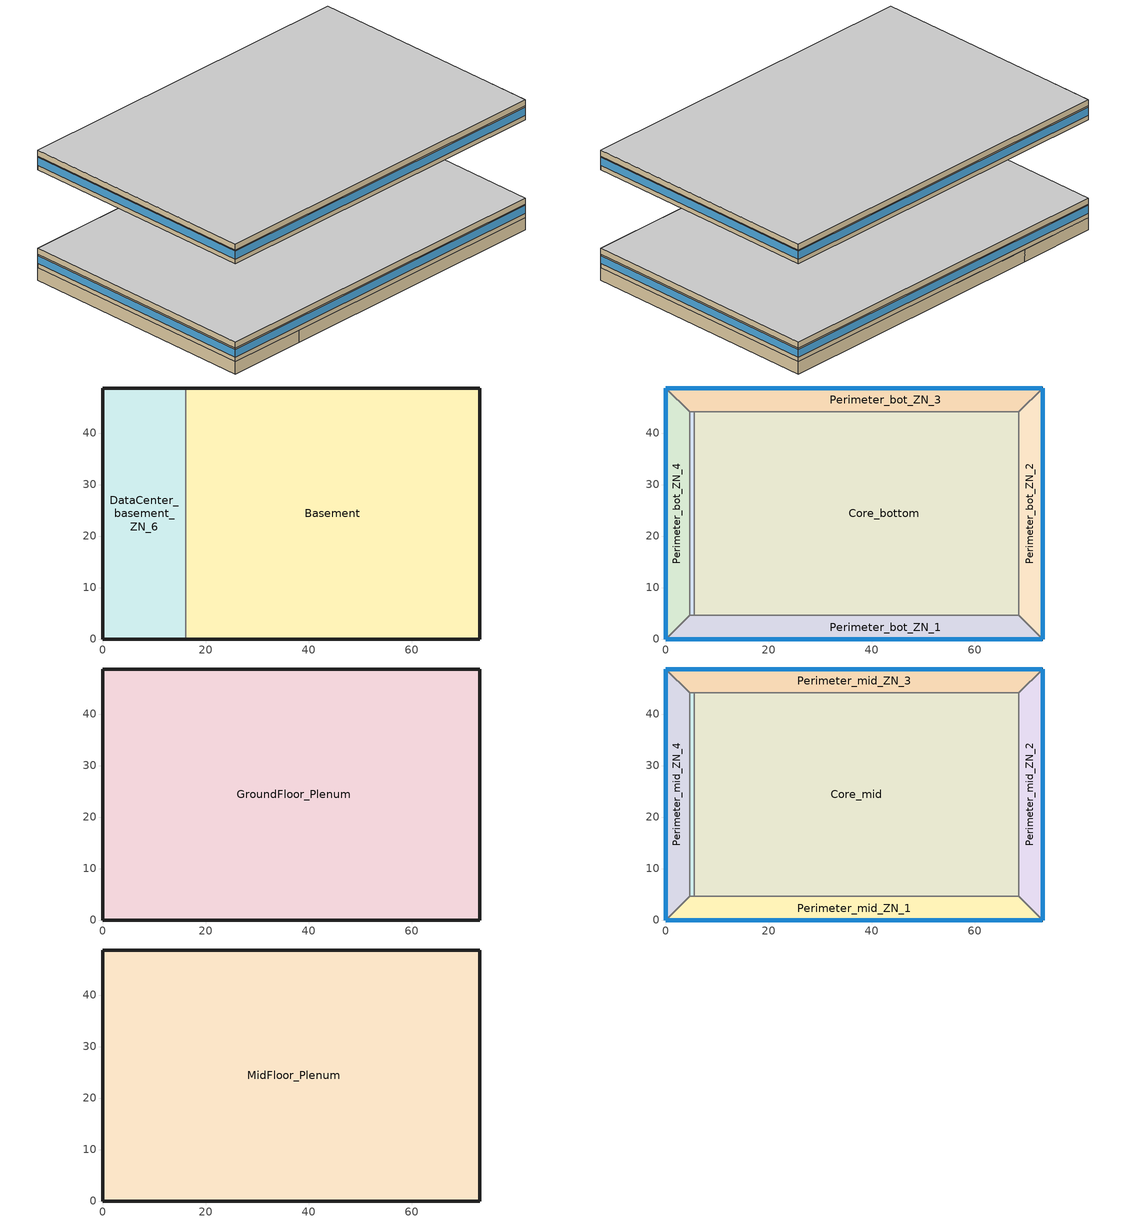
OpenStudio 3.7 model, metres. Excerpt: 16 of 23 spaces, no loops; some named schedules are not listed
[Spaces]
Basement
 floor foundation (BTAP-Grnd-Floor-Mass:U-0.678_std): 73.11,48.74 73.11,0 16.08,0 16.08,48.74 z-2.44
 wall foundation (BTAP-Grnd-Wall-Mass:U-0.678_std): 16.08,0 73.11,0 73.11,48.74 16.08,48.74 z-2.44:0
 wall to DataCenter_basement_ZN_6: 16.08,48.74 16.08,0 z-2.44:0
DataCenter_basement_ZN_6
 floor foundation (BTAP-Grnd-Floor-Mass:U-0.678_std): 16.08,48.74 16.08,0 0,0 0,48.74 z-2.44
 wall foundation (BTAP-Grnd-Wall-Mass:U-0.678_std): 16.08,48.74 0,48.74 0,0 16.08,0 z-2.44:0
Core_bottom
 floor to DataCenter_basement_ZN_6: 16.08,44.16 16.08,4.57 5.49,4.57 5.49,44.16 z0
 floor to Basement: 68.53,44.16 68.53,4.57 16.08,4.57 16.08,44.16 z0
 wall to Perimeter_bot_ZN_1: 5.49,4.57 68.53,4.57 z0:2.74
 wall to DataCenter_bot_ZN_6: 5.49,44.16 5.49,4.57 z0:2.74
 wall to Perimeter_bot_ZN_2: 68.53,4.57 68.53,44.16 z0:2.74
 wall to Perimeter_bot_ZN_3: 68.53,44.16 5.49,44.16 z0:2.74
Perimeter_bot_ZN_3
 floor to Basement: 73.11,48.74 68.53,44.16 16.08,44.16 16.08,48.74 z0
 floor to DataCenter_basement_ZN_6: 16.08,48.74 16.08,44.16 4.57,44.16 0,48.74 z0
 wall outside: 73.11,48.74 0,48.74 z0:2.74
 wall to Perimeter_bot_ZN_4: 0,48.74 4.57,44.16 z0:2.74
 wall to Perimeter_bot_ZN_2: 68.53,44.16 73.11,48.74 z0:2.74
 wall to DataCenter_bot_ZN_6: 4.57,44.16 5.49,44.16 z0:2.74
 window: 73.11,48.74 0,48.74 z0.91:2.5
Perimeter_bot_ZN_1
 floor to DataCenter_basement_ZN_6: 16.08,4.57 16.08,0 0,0 4.57,4.57 z0
 floor to Basement: 68.53,4.57 73.11,0 16.08,0 16.08,4.57 z0
 wall outside: 0,0 73.11,0 z0:2.74
 wall to Perimeter_bot_ZN_4: 4.57,4.57 0,0 z0:2.74
 wall to DataCenter_bot_ZN_6: 5.49,4.57 4.57,4.57 z0:2.74
 wall to Perimeter_bot_ZN_2: 73.11,0 68.53,4.57 z0:2.74
 window: 0,0 73.11,0 z0.91:2.5
Perimeter_bot_ZN_2
 floor to Basement: 73.11,48.74 73.11,0 68.53,4.57 68.53,44.16 z0
 wall outside: 73.11,0 73.11,48.74 z0:2.74
 window: 73.11,0 73.11,48.74 z0.91:2.5
Perimeter_bot_ZN_4
 floor to DataCenter_basement_ZN_6: 0,48.74 4.57,44.16 4.57,4.57 0,0 z0
 wall outside: 0,48.74 0,0 z0:2.74
 wall to DataCenter_bot_ZN_6: 4.57,4.57 4.57,44.16 z0:2.74
 window: 0,48.74 0,0 z0.91:2.5
DataCenter_bot_ZN_6
 floor to DataCenter_basement_ZN_6: 5.49,44.16 5.49,4.57 4.57,4.57 4.57,44.16 z0
GroundFloor_Plenum
 floor to Perimeter_bot_ZN_4: 0,48.74 4.57,44.16 4.57,4.57 0,0 z2.74
 floor to Perimeter_bot_ZN_2: 73.11,48.74 73.11,0 68.53,4.57 68.53,44.16 z2.74
 floor to Perimeter_bot_ZN_1: 68.53,4.57 73.11,0 0,0 4.57,4.57 z2.74
 floor to Perimeter_bot_ZN_3: 73.11,48.74 68.53,44.16 4.57,44.16 0,48.74 z2.74
 floor to Core_bottom: 68.53,44.16 68.53,4.57 5.49,4.57 5.49,44.16 z2.74
 floor to DataCenter_bot_ZN_6: 5.49,44.16 5.49,4.57 4.57,4.57 4.57,44.16 z2.74
 wall outside: 73.11,0 73.11,48.74 0,48.74 0,0 73.11,0 z2.74:3.96
 ceiling adiabatic (BTAP-Int-Wall): 73.11,0 73.11,48.74 0,48.74 0,0 z3.96
Perimeter_mid_ZN_2
 floor adiabatic (BTAP-Int-Wall): 73.11,48.74 73.11,0 68.53,4.57 68.53,44.16 z19.82
 wall outside: 73.11,0 73.11,48.74 z19.82:22.56
 wall to Perimeter_mid_ZN_3: 73.11,48.74 68.53,44.16 z19.82:22.56
 wall to Perimeter_mid_ZN_1: 68.53,4.57 73.11,0 z19.82:22.56
 wall to Core_mid: 68.53,44.16 68.53,4.57 z19.82:22.56
 window: 73.11,0 73.11,48.74 z20.73:22.32
Perimeter_mid_ZN_1
 floor adiabatic (BTAP-Int-Wall): 68.53,4.57 73.11,0 0,0 4.57,4.57 z19.82
 wall outside: 0,0 73.11,0 z19.82:22.56
 wall to Perimeter_mid_ZN_4: 4.57,4.57 0,0 z19.82:22.56
 wall to DataCenter_mid_ZN_6: 5.49,4.57 4.57,4.57 z19.82:22.56
 wall to Core_mid: 68.53,4.57 5.49,4.57 z19.82:22.56
 window: 0,0 73.11,0 z20.73:22.32
DataCenter_mid_ZN_6
 floor adiabatic (BTAP-Int-Wall): 5.49,44.16 5.49,4.57 4.57,4.57 4.57,44.16 z19.82
 wall to Perimeter_mid_ZN_4: 4.57,44.16 4.57,4.57 z19.82:22.56
 wall to Core_mid: 5.49,4.57 5.49,44.16 z19.82:22.56
 wall to Perimeter_mid_ZN_3: 5.49,44.16 4.57,44.16 z19.82:22.56
Core_mid
 floor adiabatic (BTAP-Int-Wall): 68.53,44.16 68.53,4.57 5.49,4.57 5.49,44.16 z19.82
 wall to Perimeter_mid_ZN_3: 68.53,44.16 5.49,44.16 z19.82:22.56
Perimeter_mid_ZN_3
 floor adiabatic (BTAP-Int-Wall): 73.11,48.74 68.53,44.16 4.57,44.16 0,48.74 z19.82
 wall outside: 73.11,48.74 0,48.74 z19.82:22.56
 wall to Perimeter_mid_ZN_4: 0,48.74 4.57,44.16 z19.82:22.56
 window: 73.11,48.74 0,48.74 z20.73:22.32
Perimeter_mid_ZN_4
 floor adiabatic (BTAP-Int-Wall): 0,48.74 4.57,44.16 4.57,4.57 0,0 z19.82
 wall outside: 0,48.74 0,0 z19.82:22.56
 window: 0,48.74 0,0 z20.73:22.32
MidFloor_Plenum
 floor to Perimeter_mid_ZN_1: 68.53,4.57 73.11,0 0,0 4.57,4.57 z22.56
 floor to DataCenter_mid_ZN_6: 5.49,44.16 5.49,4.57 4.57,4.57 4.57,44.16 z22.56
 floor to Perimeter_mid_ZN_2: 73.11,48.74 73.11,0 68.53,4.57 68.53,44.16 z22.56
 floor to Perimeter_mid_ZN_4: 0,48.74 4.57,44.16 4.57,4.57 0,0 z22.56
 floor to Core_mid: 68.53,44.16 68.53,4.57 5.49,4.57 5.49,44.16 z22.56
 floor to Perimeter_mid_ZN_3: 73.11,48.74 68.53,44.16 4.57,44.16 0,48.74 z22.56
 wall outside: 73.11,48.74 0,48.74 0,0 73.11,0 73.11,48.74 z22.56:23.78
 ceiling adiabatic (BTAP-Int-Wall): 73.11,0 73.11,48.74 0,48.74 0,0 z23.78
[Building]
LargeOffice: North Axis {deg}=0; Default Construction Set=BTAP-Mass at hdd = 5000.0; Standards Number of Stories=13; Standards Number of Above Ground Stories=12; Standards Template=BTAPPRE1980; Standards Building Type=LargeOffice
[Site]
Calgary Intl AP_AB_CAN: Latitude {deg}=51.11; Longitude {deg}=-114.02; Time Zone {hr}=-7; Elevation {m}=1084.1
[Site:WaterMainsTemperature]
Calculation Method=Correlation; Annual Average Outdoor Air Temperature {C}=4.69167; Maximum Difference In Monthly Average Outdoor Air Temperatures {deltaC}=24.6
[Site:GroundTemperature:BuildingSurface]
19.527, 19.502, 19.536, 19.598, 20.002, 21.64, 22.225, 22.375, 21.449, 20.121, 19.802, 19.633
[SizingPeriod:DesignDay] Barometric Pressure {Pa}=88961; Rain Indicator=No; Snow Indicator=No; Day of Month=21; Daylight Saving Time Indicator=No; Humidity Condition Type=Wetbulb; Dry-Bulb Temperature Range Modifier Type=DefaultMultipliers
Name | Maximum Dry-Bulb Temperature {C} | Daily Dry-Bulb Temperature Range {deltaC} | Wind Speed {m/s} | Wind Direction {deg} | Month | Day Type | Wetbulb or DewPoint at Maximum Dry-Bulb {C} | Solar Model Indicator | ASHRAE Clear Sky Optical Depth for Beam Irradiance | ASHRAE Clear Sky Optical Depth for Diffuse Irradiance | Sky Clearness
Calgary Intl AP Ann Clg .4% Condns DB=>MWB | 28.8 | 12.3 | 4.5 | 160 | 7 | SummerDesignDay | 16 | ASHRAETau | 0.34 | 2.419
Calgary Intl AP Ann Clg .4% Condns WB=>MDB | 25.5 | 12.3 | 4.5 | 160 | 7 | SummerDesignDay | 17.8 | ASHRAETau | 0.34 | 2.419
Calgary Intl AP Ann Htg 99.6% Condns DB | -27.7 | 0 | 2.7 | 200 | 1 | WinterDesignDay | -27.7 | ASHRAEClearSky |  |  | 0
[ClimateZones]
Climate Zone Institution Name 1=ASHRAE; Climate Zone Document Name 1=ANSI/ASHRAE Standard 169; Climate Zone Document Year 1=2006; Climate Zone Value 1=7
[Site:GroundTemperature:Shallow]
-1.6, -5.4, -6.4, -5.5, -0.4, 5.3, 10.8, 14.7, 15.8, 14, 9.5, 4
[Site:GroundTemperature:Deep]
4, 1.3, -0.4, -0.9, 0.1, 2.3, 5.2, 8, 9.9, 10.3, 9.2, 7
[Site:GroundTemperature:FCfactorMethod]
January Ground Temperature {C}=5.5; February Ground Temperature {C}=-2; March Ground Temperature {C}=-7.6; April Ground Temperature {C}=-6.3; May Ground Temperature {C}=-6.6; June Ground Temperature {C}=-0.3; July Ground Temperature {C}=4.9; August Ground Temperature {C}=10.2; September Ground Temperature {C}=13.8; October Ground Temperature {C}=17; November Ground Temperature {C}=16.6; December Ground Temperature {C}=11.1
[Material:NoMass] Roughness=Smooth; Thermal Absorptance=0.9; Solar Absorptance=0.7
Name | Thermal Resistance {m2-K/W} | Visible Absorptance
Typical Carpet Pad; Typical Carpet Pad 1 | 0.21648 | 0.8
Typical Insulation 1 | 0.00118045 | 0.7
Typical Insulation 2 | 1.02439 | 0.7
Typical Insulation 3 | 4.40527 | 0.7
Typical Carpet Pad 2; Typical Carpet Pad 3; Typical Carpet Pad 4 | 1.40895 | 0.8
Typical Insulation 4 | 0.338965 | 0.7
Typical Insulation 5 | 0.338983 | 0.7
[Material]
Name | Roughness | Thickness {m} | Conductivity {W/m-K} | Density {kg/m3} | Specific Heat {J/kg-K} | Thermal Absorptance | Solar Absorptance | Visible Absorptance
G05 25mm wood | MediumSmooth | 0.0254 | 0.15 | 608 | 1630 | 0.9 | 0.5 | 0.5
100mm Normalweight concrete floor 1 | MediumSmooth | 0.1016 | 2.31 | 2322 | 832
G01 13mm gypsum board 1 | Smooth | 0.0127 | 0.16 | 800 | 1090 | 0.9 | 0.7 | 0.5
4 in. Normalweight Concrete Floor 1 | MediumRough | 0.1016 | 2.31 | 2322 | 832 | 0.9 | 0.7 | 0.7
1IN Stucco 1 | Smooth | 0.0253 | 0.6918 | 1858 | 837 | 0.9 | 0.7 | 0.92
8IN CONCRETE HW RefBldg 1 | Rough | 0.2032 | 1.311 | 2240 | 836.8 | 0.9 | 0.7 | 0.7
1/2IN Gypsum 1 | Smooth | 0.0127 | 0.16 | 784.9 | 830 | 0.9 | 0.4 | 0.4
Metal Roof Surface 1; F08 Metal surface 1 | Smooth | 0.0008 | 45.28 | 7824 | 500 | 0.9 | 0.7 | 0.7
6 in. Normalweight Concrete Floor 1; 6 in. Normalweight Concrete Floor 2; 6 in. Normalweight Concrete Floor 3 | MediumRough | 0.1524 | 2.31 | 2322 | 832 | 0.9 | 0.7 | 0.7
Expanded Polystyrene; Expanded Polystyrene 1 | MediumSmooth | 0.0408596 | 0.029 | 29 | 1210
[Construction]
BTAP-Int-Partition; BTAP-Int-Door: G05 25mm wood
BTAP-Int-Floor: 100mm Normalweight concrete floor 1, Typical Carpet Pad
BTAP-Int-Wall: G01 13mm gypsum board 1, G01 13mm gypsum board 1
BTAP-Int-Ceiling: Typical Carpet Pad, 100mm Normalweight concrete floor 1
BTAP-Int-Window: SimpleGlazing
BTAP-Ext-Floor-Mass:U-3.822: Typical Insulation 1, 4 in. Normalweight Concrete Floor 1, Typical Carpet Pad 1
BTAP-Ext-Wall-Mass:U-0.772: 1IN Stucco 1, 8IN CONCRETE HW RefBldg 1, Typical Insulation 2, 1/2IN Gypsum 1
BTAP-Ext-Roof-Metal:U-0.227: Metal Roof Surface 1, Typical Insulation 3
BTAP-Grnd-Floor-Mass:U-0.678: 6 in. Normalweight Concrete Floor 1, Typical Carpet Pad 2
BTAP-Grnd-Wall-Mass:U-0.678: 6 in. Normalweight Concrete Floor 2, Typical Carpet Pad 3
BTAP-Grnd-Roof-Mass:U-0.678: 6 in. Normalweight Concrete Floor 3, Typical Carpet Pad 4
BTAP-Ext-FixedWindow:U=0.295 SHGC=0.490; BTAP-Ext-GlassDoors:U=0.295 SHGC=0.490; BTAP-Ext-Skylights:U=0.295 SHGC=0.490; BTAP-Ext-DaylightDomes:U=0.295 SHGC=0.490; BTAP-Ext-DaylightDiffuser:U=0.295 SHGC=0.490: SimpleGlazing:U=0.295 SHGC=0.490
BTAP-Ext-Door:U-2.95: F08 Metal surface 1, Typical Insulation 4
BTAP-Ext-OverHeadDoor:U-2.95: Typical Insulation 5
BTAP-Grnd-Floor-Mass:U-0.678_std: 6 in. Normalweight Concrete Floor 1, Expanded Polystyrene
BTAP-Grnd-Wall-Mass:U-0.678_std: 6 in. Normalweight Concrete Floor 2, Expanded Polystyrene 1
[DefaultConstructionSet]
BTAP-Mass at hdd = 5000.0: Default Exterior Surface Constructions=BTAP-Mass at hdd = 5000.0; Default Interior Surface Constructions=Default Surface Constructions 2; Default Ground Contact Surface Constructions=BTAP-Mass at hdd = 5000.0 1; Default Exterior SubSurface Constructions=BTAP-Mass at hdd = 5000.0; Default Interior SubSurface Constructions=Default Sub Surface Constructions 2; Interior Partition Construction=BTAP-Int-Partition
[DefaultSurfaceConstructions]
Name | Floor Construction | Wall Construction | Roof Ceiling Construction
Default Surface Constructions 2 | BTAP-Int-Floor | BTAP-Int-Wall | BTAP-Int-Ceiling
BTAP-Mass at hdd = 5000.0 | BTAP-Ext-Floor-Mass:U-3.822 | BTAP-Ext-Wall-Mass:U-0.772 | BTAP-Ext-Roof-Metal:U-0.227
BTAP-Mass at hdd = 5000.0 1 | BTAP-Grnd-Floor-Mass:U-0.678 | BTAP-Grnd-Wall-Mass:U-0.678 | BTAP-Grnd-Roof-Mass:U-0.678
[DefaultSubSurfaceConstructions]
Name | Fixed Window Construction | Operable Window Construction | Door Construction | Glass Door Construction | Overhead Door Construction | Skylight Construction | Tubular Daylight Dome Construction | Tubular Daylight Diffuser Construction
Default Sub Surface Constructions 2 | BTAP-Int-Window | BTAP-Int-Window | BTAP-Int-Door
BTAP-Mass at hdd = 5000.0 | BTAP-Ext-FixedWindow:U=0.295 SHGC=0.490 | BTAP-Ext-FixedWindow:U=0.295 SHGC=0.490 | BTAP-Ext-Door:U-2.95 | BTAP-Ext-GlassDoors:U=0.295 SHGC=0.490 | BTAP-Ext-OverHeadDoor:U-2.95 | BTAP-Ext-Skylights:U=0.295 SHGC=0.490 | BTAP-Ext-DaylightDomes:U=0.295 SHGC=0.490 | BTAP-Ext-DaylightDiffuser:U=0.295 SHGC=0.490
[WindowMaterial:SimpleGlazingSystem] Solar Heat Gain Coefficient=0.49; Visible Transmittance=0.21
Name | U-Factor {W/m2-K}
SimpleGlazing | 2.2
SimpleGlazing:U=0.295 SHGC=0.490 | 2.95
[Space] Volume {m3}=Autocalculate
Name | Space Type | Building Story | Thermal Zone | Part of Total Floor Area
Core_mid | Space Function Office - open plan | Building Story 2 | ALL_ST=Office - open plan_FL=Building Story 2_SCH=A 4 | Yes
Perimeter_mid_ZN_2 | Space Function Office - open plan | Building Story 2 | ALL_ST=Office - open plan_FL=Building Story 2_SCH=A 1 | Yes
Perimeter_mid_ZN_1 | Space Function Office - open plan | Building Story 2 | ALL_ST=Office - open plan_FL=Building Story 2_SCH=A 2 | Yes
MidFloor_Plenum | Space Function - undefined - | Building Story 2 | ALL_ST=- undefined -_FL=Building Story 2_SCH=A | No
DataCenter_mid_ZN_6 | Space Function Office - open plan | Building Story 2 | ALL_ST=Office - open plan_FL=Building Story 2_SCH=A 3
Core_bottom | Space Function Office - open plan | Building Story 1 | ALL_ST=Office - open plan_FL=Building Story 1_SCH=A 3 | Yes
Perimeter_bot_ZN_3 | Space Function Office - open plan | Building Story 1 | ALL_ST=Office - open plan_FL=Building Story 1_SCH=A 4 | Yes
Basement | Space Function Electrical/Mechanical-sch-A | Basement Story 0 | WILD_ST=Electrical/Mechanical-sch-A_FL=Basement Story 0_SCH=A | Yes
Perimeter_bot_ZN_1 | Space Function Office - open plan | Building Story 1 | ALL_ST=Office - open plan_FL=Building Story 1_SCH=A 5 | Yes
Perimeter_mid_ZN_3 | Space Function Office - open plan | Building Story 2 | ALL_ST=Office - open plan_FL=Building Story 2_SCH=A 5 | Yes
Perimeter_mid_ZN_4 | Space Function Office - open plan | Building Story 2 | ALL_ST=Office - open plan_FL=Building Story 2_SCH=A | Yes
GroundFloor_Plenum | Space Function - undefined - | Building Story 1 | ALL_ST=- undefined -_FL=Building Story 1_SCH=A | No
DataCenter_basement_ZN_6 | Space Function Office - open plan | Basement Story 0 | ALL_ST=Office - open plan_FL=Basement Story 0_SCH=A
Perimeter_bot_ZN_2 | Space Function Office - open plan | Building Story 1 | ALL_ST=Office - open plan_FL=Building Story 1_SCH=A 2 | Yes
Perimeter_bot_ZN_4 | Space Function Office - open plan | Building Story 1 | ALL_ST=Office - open plan_FL=Building Story 1_SCH=A | Yes
DataCenter_bot_ZN_6 | Space Function Office - open plan | Building Story 1 | ALL_ST=Office - open plan_FL=Building Story 1_SCH=A 1
[BuildingStory]
Name | Nominal Z Coordinate {m}
Basement Story 0 | -2.439
Building Story 1 | 0
Building Story 2 | 19.816
[SpaceType] Standards Building Type=Space Function
Name | Default Schedule Set | Design Specification Outdoor Air Object | Standards Space Type
Space Function Electrical/Mechanical-sch-A | Space Function Electrical/Mechanical-sch-A Schedule Set | Space Function Electrical/Mechanical-sch-A Ventilation | Electrical/Mechanical-sch-A
Space Function Office - open plan | Space Function Office - open plan Schedule Set | Space Function Office - open plan Ventilation | Office - open plan
Space Function - undefined - | Space Function - undefined - Schedule Set | Space Function - undefined - Ventilation | - undefined -
[DesignSpecification:OutdoorAir]
Name | Outdoor Air Flow per Person {m3/s-person} | Outdoor Air Flow per Floor Area {m3/s-m2} | Outdoor Air Flow Air Changes per Hour {1/hr} | Outdoor Air Method
Space Function - undefined - Ventilation | 0 | 0 | 0
Space Function Electrical/Mechanical-sch-A Ventilation |  | 0.000254 |  | Sum
Space Function Office - open plan Ventilation | 0.0101494 |  |  | Sum
[DefaultScheduleSet] Infiltration Schedule=Always On
Name | Number of People Schedule | People Activity Level Schedule | Lighting Schedule | Electric Equipment Schedule
Space Function - undefined - Schedule Set
Space Function Electrical/Mechanical-sch-A Schedule Set; Space Function Office - open plan Schedule Set | NECB-A-Occupancy | NECB-Activity | NECB-A-Lighting | NECB-A-Electric-Equipment
[ThermostatSetpoint:DualSetpoint]
Name | Heating Setpoint Temperature Schedule | Cooling Setpoint Temperature Schedule
Space Function Office - open plan Thermostat 39; Space Function Office - open plan Thermostat 41; Space Function Office - open plan Thermostat 43; Space Function Office - open plan Thermostat 44; Space Function Office - open plan Thermostat 46; Space Function Office - open plan Thermostat 48; Space Function Office - open plan Thermostat 49; Space Function Office - open plan Thermostat 50; Space Function Office - open plan Thermostat 52; Space Function Office - open plan Thermostat 54; Space Function Office - open plan Thermostat 55; Space Function Office - open plan Thermostat 56; Space Function Office - open plan Thermostat 57; Space Function Electrical/Mechanical-sch-A Thermostat 3 | NECB-A-Thermostat Setpoint-Heating | NECB-A-Thermostat Setpoint-Cooling
Space Function - undefined - Thermostat 7; Space Function - undefined - Thermostat 9
[People]
Space Function Office - open plan People: People Definition=Space Function Office - open plan People Definition; Space or SpaceType=Space Function Office - open plan; Work Efficiency Schedule=Work Efficiency Schedule; Clothing Insulation Schedule=Clothing Schedule; Air Velocity Schedule=Air Velocity Schedule; Multiplier=1
[Lights]
Space Function Office - open plan Lights: Lights Definition=Space Function Office - open plan Lights Definition; Space or SpaceType=Space Function Office - open plan; Fraction Replaceable=1
[ElectricEquipment]
Space Function Office - open plan Elec Equip: Electric Equipment Definition=Space Function Office - open plan Elec Equip Definition; Space or SpaceType=Space Function Office - open plan
[SpaceInfiltration:DesignFlowRate] Schedule=Always On Discrete; Design Flow Rate Calculation Method=Flow/ExteriorArea; Flow per Exterior Surface Area {m3/s-m2}=0.001116; Constant Term Coefficient=0; Temperature Term Coefficient=0; Velocity Term Coefficient=0.224; Velocity Squared Term Coefficient=0
Name | Space or SpaceType
GroundFloor_Plenum Infiltration | GroundFloor_Plenum
MidFloor_Plenum Infiltration | MidFloor_Plenum
Perimeter_bot_ZN_1 Infiltration | Perimeter_bot_ZN_1
Perimeter_bot_ZN_2 Infiltration | Perimeter_bot_ZN_2
Perimeter_bot_ZN_3 Infiltration | Perimeter_bot_ZN_3
Perimeter_bot_ZN_4 Infiltration | Perimeter_bot_ZN_4
Perimeter_mid_ZN_1 Infiltration | Perimeter_mid_ZN_1
Perimeter_mid_ZN_2 Infiltration | Perimeter_mid_ZN_2
Perimeter_mid_ZN_3 Infiltration | Perimeter_mid_ZN_3
Perimeter_mid_ZN_4 Infiltration | Perimeter_mid_ZN_4
[ThermalZone] Use Ideal Air Loads=No
Name | Thermostat | Multiplier
ALL_ST=Office - open plan_FL=Building Story 1_SCH=A | Space Function Office - open plan Thermostat 39
ALL_ST=- undefined -_FL=Building Story 1_SCH=A | Space Function - undefined - Thermostat 7
ALL_ST=Office - open plan_FL=Building Story 2_SCH=A | Space Function Office - open plan Thermostat 41 | 10
ALL_ST=Office - open plan_FL=Building Story 1_SCH=A 1 | Space Function Office - open plan Thermostat 43
ALL_ST=Office - open plan_FL=Building Story 1_SCH=A 2 | Space Function Office - open plan Thermostat 44
ALL_ST=Office - open plan_FL=Building Story 2_SCH=A 1 | Space Function Office - open plan Thermostat 46 | 10
ALL_ST=Office - open plan_FL=Building Story 2_SCH=A 2 | Space Function Office - open plan Thermostat 48 | 10
ALL_ST=Office - open plan_FL=Basement Story 0_SCH=A | Space Function Office - open plan Thermostat 49
ALL_ST=- undefined -_FL=Building Story 2_SCH=A | Space Function - undefined - Thermostat 9 | 10
ALL_ST=Office - open plan_FL=Building Story 1_SCH=A 3 | Space Function Office - open plan Thermostat 50
ALL_ST=Office - open plan_FL=Building Story 2_SCH=A 3 | Space Function Office - open plan Thermostat 52 | 10
ALL_ST=Office - open plan_FL=Building Story 2_SCH=A 4 | Space Function Office - open plan Thermostat 54 | 10
ALL_ST=Office - open plan_FL=Building Story 1_SCH=A 4 | Space Function Office - open plan Thermostat 55
ALL_ST=Office - open plan_FL=Building Story 2_SCH=A 5 | Space Function Office - open plan Thermostat 56 | 10
ALL_ST=Office - open plan_FL=Building Story 1_SCH=A 5 | Space Function Office - open plan Thermostat 57
WILD_ST=Electrical/Mechanical-sch-A_FL=Basement Story 0_SCH=A | Space Function Electrical/Mechanical-sch-A Thermostat 3
[Foundation:Kiva]
Bldg Kiva Foundation: Wall Height Above Grade {m}=0; Wall Depth Below Slab {m}=0
[SurfaceProperty:ExposedFoundationPerimeter] Exposed Perimeter Calculation Method=TotalExposedPerimeter
Name | Total Exposed Perimeter {m}
DataCenter_basement_ZN_6_Floor | 80.8969
Basement_Floor | 162.7937
[Foundation:Kiva:Settings]

